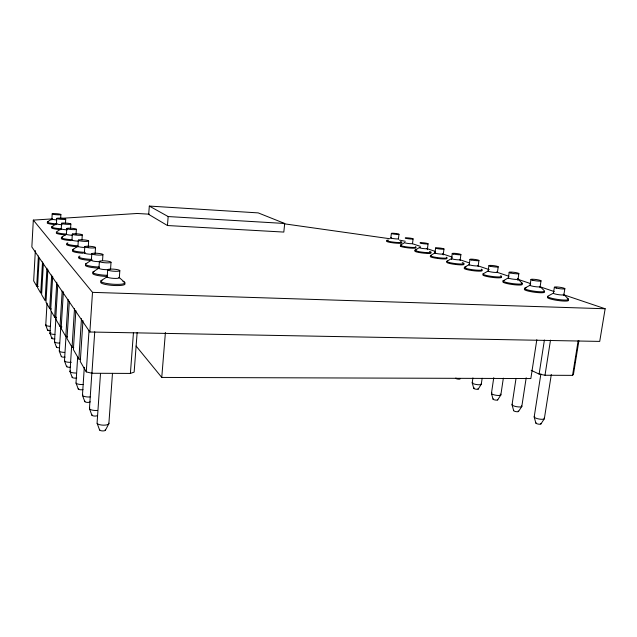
<?xml version="1.0" encoding="UTF-8"?>
<svg xmlns="http://www.w3.org/2000/svg" width="637" height="637" viewBox="0 0 637 637"><rect width="100%" height="100%" fill="white"/><g stroke="black" fill="none" stroke-linecap="round" stroke-linejoin="round"><path stroke-width="0.96" d="M52.123 218.905L33.315 220.107L31.85 246.965L89.865 332.004L599.72 341.408L605.15 308.754L563.665 294.756M35.338 250.588L33.665 280.901L36.723 286.18L38.284 286.499M36.723 286.18L38.403 256.002M39.152 258.152L37.503 287.542L40.76 293.171L42.528 261.911M43.388 263.169L41.604 294.628L45.084 300.64L46.947 268.241M47.863 269.578L45.983 302.201L49.71 308.65L51.454 309.017M47.027 303.148L45.753 325.236L47.6 330.189M51.852 219.924L52.202 213.825M49.71 308.65L51.677 275.025M52.672 276.362L50.673 310.315L54.678 317.242L56.494 317.64M49.989 333.047L51.271 311.302M56.39 224.32L56.741 218.387M54.678 317.242L56.765 282.223M60.65 218.563L60.889 214.597A4.395 0.518 4.3 0 0 54.862 213.61A4.395 0.518 4.3 0 0 53.89 214.43A4.395 0.518 4.3 0 0 60.889 214.597M57.768 284.747L55.714 319.033L60.029 326.494L61.916 326.916M54.503 341.647L55.976 316.979M61.232 229.185L61.582 223.268M65.468 223.133L65.707 219.184A4.531 0.549 4.2 0 0 59.464 218.149A4.531 0.549 4.2 0 0 58.493 219.032A4.531 0.549 4.2 0 0 65.707 219.184M60.029 326.494L62.179 291.077M59.321 350.836L60.826 326.168M66.407 234.408L66.774 228.484M63.381 291.762L61.144 328.429L65.802 336.487L67.442 336.862M70.611 228.022L70.858 224.081A4.682 0.589 4.2 0 0 64.377 222.998A4.682 0.589 4.2 0 0 63.421 223.945A4.682 0.589 4.2 0 0 70.858 224.081M65.802 336.487L68.095 299.478M64.488 360.693L66.025 335.962M71.973 240.022L72.339 234.09M69.337 301.285L67.012 338.581L72.061 347.308L73.773 347.706M76.058 234.257L76.368 229.328A4.841 0.629 4.2 0 0 69.64 228.189A4.841 0.629 4.2 0 0 68.692 229.209A4.841 0.629 4.2 0 0 76.368 229.328M70.038 371.275L71.662 345.636M77.897 247.029L78.335 240.125M72.061 347.308L74.505 308.714M75.859 310.569L73.374 349.578L78.861 359.069L80.652 359.491M81.966 239.902L82.277 234.957A5.016 0.677 4.2 0 0 75.285 233.755A5.016 0.677 4.2 0 0 74.354 234.87A5.016 0.677 4.2 0 0 82.277 234.957M77.682 356.855L76.018 382.678A5.263 1.465 2.7 0 0 78.128 384.111A5.263 1.465 2.7 0 0 83.367 384.501M84.347 253.582L84.801 246.63M78.861 359.069L81.472 318.651M82.945 320.69L80.286 361.537L86.274 371.889L91.927 373.258L130.394 373.425L134.144 372.119L137.146 332.538M88.256 246.973L88.647 241.017A5.2 0.733 4.2 0 0 81.361 239.751A5.2 0.733 4.2 0 0 80.453 240.953A5.2 0.733 4.2 0 0 88.647 241.017M82.476 394.988L84.299 367.318M91.346 260.597L91.8 253.677M86.274 371.889L89.021 330.507M89.865 332.004L92.5 292.359L33.315 220.107M95.12 253.51L95.518 247.554A5.399 0.796 4.2 0 0 87.914 246.216A5.399 0.796 4.2 0 0 87.03 247.522A5.399 0.796 4.2 0 0 95.518 247.554M89.475 408.341L91.871 372.82M98.934 268.241L99.404 261.329M91.927 373.258L94.73 331.766M102.549 260.557L102.947 254.633A5.614 0.86 4.2 0 0 95.009 253.208A5.614 0.86 4.2 0 0 94.157 254.641A5.614 0.86 4.2 0 0 102.947 254.633M100.503 373.433L97.087 422.849A5.924 1.879 2.7 0 0 103.234 425.166A5.924 1.879 2.7 0 0 108.8 423.191M107.143 277.581L107.693 269.674M110.543 269.268L111.029 262.325A5.844 0.94 4.2 0 0 102.708 260.804A5.844 0.94 4.2 0 0 101.904 262.372A5.844 0.94 4.2 0 0 111.029 262.325M112.478 373.346L108.871 423.685L105.455 430.166M119.334 277.605L119.828 270.701A6.099 1.027 4.2 0 0 111.093 269.077A6.099 1.027 4.2 0 0 110.344 270.805A6.099 1.027 4.2 0 0 119.828 270.701M130.394 373.425L133.467 332.49M149.321 206.07L148.684 214.398L167.451 225.53L283.815 232.075L284.699 223.476L258.208 212.893L149.321 206.07L168.168 216.556L284.699 223.476M167.451 225.53L168.168 216.556M536.824 339.704L530.844 378.553L161.758 377.43L165.413 332.482M390.776 238.294L391.381 233.381M398.372 239.201L398.985 234.281A3.838 0.414 6.5 0 0 393.467 233.269A3.838 0.414 6.5 0 0 393.093 233.946A3.838 0.414 6.5 0 0 398.985 234.281M412.489 243.812L413.11 238.907A3.949 0.43 6.6 0 0 407.369 237.848A3.949 0.43 6.6 0 0 407.083 238.572A3.949 0.43 6.6 0 0 413.11 238.907M427.323 249.696L428.088 243.812A4.085 0.462 6.7 0 0 422.108 242.697A4.085 0.462 6.7 0 0 421.909 243.477A4.085 0.462 6.7 0 0 428.088 243.812M434.967 252.921L435.62 248.016M443.209 254.911L443.989 249.019M451.45 259.418L452.246 253.518M460.105 260.469L460.917 254.561M469.158 265.255L469.979 259.378M478.132 266.354L478.96 260.469M472.917 377.908L472.216 382.829L473.745 388.315M488.069 271.553L488.913 265.645M481.301 384.127L482.145 378.259M497.386 272.652L498.23 266.784M493.755 377.677L491.446 393.427L493.014 399.096M508.326 278.258L509.186 272.349M500.873 394.781L503.341 378.155M517.857 280.384L518.868 273.544M516.034 378.362L512.044 404.782L513.661 410.642M530.064 285.424L530.955 279.555M521.846 406.199L526.194 377.789M539.977 287.653L541.028 280.798M578.906 340.644L573.459 374.253L572.552 375.368L545.001 375.249L539.117 374.086L544.412 339.999M540.909 373.752L534.18 416.98L535.836 423.048M553.449 293.195L554.365 287.295M545.001 375.249L550.503 340.11M544.38 418.469L551.308 374.532M563.785 295.441L564.868 288.601M572.552 375.368L578.181 340.628M478.22 389.103L481.174 384.39M497.664 399.925L500.762 395.067M518.502 411.518L521.759 406.51M540.893 423.971L544.309 418.812M47.576 221.835L52.011 218.873M51.947 226.661L56.534 223.595M61.614 237.314L66.535 234.042A4.841 0.661 4.1 0 0 67.888 234.774A4.841 0.661 4.1 0 0 72.602 235.268M72.753 249.593L78.056 246.081A5.192 0.764 4.1 0 0 79.569 246.925A5.192 0.764 4.1 0 0 84.641 247.451M85.724 263.885L91.473 260.103M93.042 271.951L99.046 268.018A5.837 0.979 4.1 0 0 102.836 269.411A5.837 0.979 4.1 0 0 109.97 269.419M101.02 280.742L107.303 276.641A6.091 1.067 4.1 0 0 113.657 278.369A6.091 1.067 4.1 0 0 119 277.326L124.366 282.087M400.49 245.126L404.734 242.554A3.949 0.454 6.6 0 0 408.468 243.509A3.949 0.454 6.6 0 0 412.505 243.469M415.021 250.19L419.417 247.554A4.077 0.478 6.7 0 0 423.868 248.621A4.077 0.478 6.7 0 0 427.188 248.35M430.453 255.572L435.007 252.865M446.863 261.297L451.593 258.511M464.349 267.397L469.278 264.53M483.029 273.91L488.165 270.964A4.698 0.605 7.4 0 0 493.627 272.317A4.698 0.605 7.4 0 0 497.003 271.88M503.023 280.885L508.382 277.843M524.96 288.067L530.31 285.081A5.088 0.693 7.8 0 0 534.897 286.618A5.088 0.693 7.8 0 0 540.033 286.451L544.364 290.814A10.176 1.425 7.9 0 1 532.811 290.99A10.176 1.425 7.9 0 1 526.082 287.884M60.045 218.403L137.266 213.475L149.185 214.183M92.5 292.359L605.15 308.754M283.991 223.77L389.693 238.716M399.487 240.101L405.283 241.288M412.824 243.836L420.372 246.384M426.965 248.613L435.453 251.472M442.994 254.02L452.421 257.205M459.962 259.745L469.389 262.93M477.877 265.796L489.192 269.61M496.733 272.158L508.987 276.299M517.475 279.157L530.669 283.616M540.096 286.801L554.238 291.571M531.17 370.288L539.117 374.086M517.953 279.014L522.149 283.226M563.793 294.461L568.276 298.984M136.111 346.066L161.758 377.43M49.981 333.31L51.884 338.406M70.054 371.626L72.196 377.407M64.496 361.02L66.574 366.609M59.321 351.146L61.335 356.561M54.495 341.926L56.454 347.181M89.522 408.787L91.887 415.205M82.507 395.41L84.801 401.597M76.042 383.06L78.255 389.032M97.142 423.342L99.595 430.007M400.482 241.542A7.66 0.876 6.5 0 1 399.136 242.57A7.66 0.876 6.5 0 1 388.849 241.359A7.66 0.876 6.5 0 1 388.474 240.125M398.42 238.724A3.83 0.43 6.5 0 1 393.953 238.684A3.83 0.43 6.5 0 1 391.19 237.76M401.74 242.872A7.652 0.884 6.5 0 1 393.801 242.944A7.652 0.884 6.5 0 1 386.691 241.089M415.539 246.678A7.891 0.924 6.6 0 1 407.951 247.068A7.891 0.924 6.6 0 1 401.103 244.958M415.443 247.443A7.891 0.932 6.6 0 1 407.855 247.849A7.891 0.932 6.6 0 1 401.007 245.731M429.497 251.448A8.146 0.979 6.8 0 1 428.382 252.65A8.146 0.979 6.8 0 1 417.418 251.336A8.146 0.979 6.8 0 1 416.717 249.927M419.711 247.467A4.077 0.478 6.7 0 1 420.261 247.427M430.429 252.586A8.146 0.987 6.8 0 1 423.804 253.168A8.146 0.987 6.8 0 1 414.918 250.986M446.441 257.229A8.424 1.035 6.9 0 1 438.694 257.754A8.424 1.035 6.9 0 1 431.042 255.381M443.018 253.693A4.212 0.51 6.9 0 1 439.14 253.932A4.212 0.51 6.9 0 1 435.302 252.77M446.903 258.375A8.424 1.043 6.9 0 1 437.492 258.439A8.424 1.043 6.9 0 1 430.931 256.193M462.207 262.611A8.719 1.107 7.1 0 1 461.905 264.013A8.719 1.107 7.1 0 1 450.861 262.866A8.719 1.107 7.1 0 1 447.437 261.082M459.866 259.363A4.363 0.541 7 0 1 455.949 259.649A4.363 0.541 7 0 1 451.88 258.407M463.258 263.845A8.719 1.107 7.1 0 1 455.431 264.459A8.719 1.107 7.1 0 1 447.325 261.926M481.413 269.164A9.037 1.17 7.2 0 1 478.323 270.247A9.037 1.17 7.2 0 1 466.825 268.655A9.037 1.17 7.2 0 1 466.029 267.038M478.164 265.605A4.523 0.573 7.2 0 1 473.283 265.661A4.523 0.573 7.2 0 1 469.549 264.419M481.978 270.414A9.037 1.178 7.3 0 1 472.232 270.582A9.037 1.178 7.3 0 1 464.787 268.034M500.682 275.741A9.38 1.25 7.4 0 1 492.743 276.53A9.38 1.25 7.4 0 1 483.563 273.663M501.311 277.047A9.38 1.258 7.4 0 1 492.608 277.437A9.38 1.258 7.4 0 1 482.902 274.81M521.313 282.788A9.762 1.33 7.6 0 1 518.438 284.094A9.762 1.33 7.6 0 1 505.985 282.342A9.762 1.33 7.6 0 1 504.663 280.447M517.539 278.799A4.881 0.653 7.6 0 1 513.533 279.221A4.881 0.653 7.6 0 1 508.629 277.708M522.006 284.158A9.762 1.338 7.7 0 1 511.925 284.452A9.762 1.338 7.7 0 1 503.397 281.538M544.221 291.778A10.168 1.433 7.9 0 1 535.279 292.335A10.168 1.433 7.9 0 1 524.339 289.325M567.256 298.474A10.63 1.521 8.1 0 1 559.23 299.629A10.63 1.521 8.1 0 1 548.003 296.086L553.633 293.02A5.319 0.741 8.1 0 0 559.262 294.764A5.319 0.741 8.1 0 0 563.283 294.206M568.116 299.987A10.622 1.537 8.2 0 1 557.701 300.457A10.622 1.537 8.2 0 1 547.852 297.081M122.941 281.482A12.175 2.19 4.1 0 1 121.333 284.19A12.175 2.19 4.1 0 1 105.686 283.282A12.175 2.19 4.1 0 1 102.071 280.28M124.279 283.258A12.175 2.206 4.1 0 1 113.617 285.464A12.175 2.206 4.1 0 1 100.941 281.928M107.406 275.319A11.673 1.999 4.1 0 1 95.343 273.799A11.673 1.999 4.1 0 1 94.069 271.529M110.559 268.965A5.837 0.979 4.1 0 1 110.456 269.212M107.327 276.458A11.665 2.015 4.1 0 1 92.97 273.082M99.173 267.014A11.203 1.839 4.1 0 1 87.787 265.565A11.203 1.839 4.1 0 1 86.728 263.503M99.993 261.648A5.606 0.9 4.1 0 1 93.185 261.082A5.606 0.9 4.1 0 1 91.967 259.92M99.101 268.113A11.203 1.847 4.1 0 1 85.653 264.976M91.824 259.386A10.781 1.696 4.1 0 1 80.907 258.001A10.781 1.696 4.1 0 1 79.967 256.106M91.378 254.274A5.391 0.828 4.1 0 1 85.621 253.614A5.391 0.828 4.1 0 1 84.984 252.65M94.865 253.478A5.391 0.828 4.1 0 1 95.001 253.916M91.76 260.445A10.773 1.704 4.1 0 1 78.916 257.499M85.047 252.34A10.383 1.569 4.1 0 1 74.553 251.026A10.383 1.569 4.1 0 1 73.717 249.274M83.168 253.271A10.375 1.577 4.1 0 1 72.69 250.596M77.013 245.731A10.009 1.449 4.1 0 1 68.175 244.417A10.009 1.449 4.1 0 1 67.92 242.936M78.399 241.136A5.008 0.709 4.1 0 1 73.518 240.627A5.008 0.709 4.1 0 1 72.085 239.846M76.958 246.71A10.009 1.457 4.1 0 1 66.917 244.194M71.24 239.671A9.666 1.346 4.1 0 1 62.729 238.421A9.666 1.346 4.1 0 1 62.537 237.052M71.185 240.619A9.666 1.354 4.1 0 1 61.558 238.254M65.866 234.026A9.348 1.258 4.1 0 1 56.613 231.804L61.359 228.643A4.682 0.613 4.2 0 0 62.657 229.328A4.682 0.613 4.2 0 0 67.196 229.798M65.81 234.942A9.348 1.266 4.1 0 1 56.566 232.712M60.849 228.763A9.053 1.17 4.1 0 1 52.927 227.624A9.053 1.17 4.1 0 1 52.831 226.438M62.155 224.694A4.531 0.573 4.2 0 1 57.37 224.152A4.531 0.573 4.2 0 1 56.972 223.491M60.794 229.646A9.045 1.178 4.1 0 1 51.9 227.536M56.152 223.834A8.767 1.099 4.1 0 1 48.5 222.743A8.767 1.099 4.1 0 1 48.444 221.636M56.303 219.853A4.387 0.533 4.2 0 1 52.481 219.311A4.387 0.533 4.2 0 1 52.441 218.77M56.104 224.694A8.767 1.107 4.1 0 1 47.528 222.687M59.599 347.762A2.285 0.557 2.8 0 1 57.107 347.531A2.285 0.557 2.8 0 1 56.613 346.902M59.639 343.112A4.578 1.091 2.8 0 1 55.403 342.499A4.578 1.091 2.8 0 1 54.814 341.384M76.735 377.916A2.532 0.693 2.7 0 1 73.47 377.964A2.532 0.693 2.7 0 1 72.347 377.056M75.819 373.035A5.072 1.354 2.7 0 1 71.097 372.327A5.072 1.354 2.7 0 1 70.365 370.949M82.969 389.565A2.628 0.748 2.7 0 1 79.299 389.565A2.628 0.748 2.7 0 1 78.741 388.498M50.538 330.714A2.15 0.486 2.8 0 1 48.022 330.444A2.15 0.486 2.8 0 1 48.038 329.847M50.546 326.303A4.3 0.956 2.9 0 1 46.589 325.738A4.3 0.956 2.9 0 1 46.071 324.759M90.199 401.78A2.731 0.804 2.7 0 1 86.863 402.345A2.731 0.804 2.7 0 1 84.944 401.183M90.151 396.939A5.462 1.585 2.7 0 1 84.148 396.381A5.462 1.585 2.7 0 1 82.81 394.606M97.509 415.38A2.835 0.876 2.7 0 1 94.053 416.009A2.835 0.876 2.7 0 1 92.031 414.759M97.501 410.419A5.685 1.72 2.7 0 1 91.25 409.846A5.685 1.72 2.7 0 1 89.817 407.911M65.125 357.118A2.365 0.597 2.7 0 1 62.251 356.999A2.365 0.597 2.7 0 1 61.494 356.258M64.656 352.396A4.73 1.17 2.8 0 1 60.268 351.751A4.73 1.17 2.8 0 1 59.639 350.557M105.185 429.672A2.954 0.956 2.7 0 1 102.637 430.923A2.954 0.956 2.7 0 1 99.738 429.521M54.917 338.964A2.214 0.518 2.8 0 1 52.162 338.613A2.214 0.518 2.8 0 1 52.744 337.968M54.949 334.433A4.435 1.019 2.9 0 1 50.53 333.716A4.435 1.019 2.9 0 1 50.88 332.602M70.5 367.199A2.444 0.637 2.7 0 1 67.283 367.008A2.444 0.637 2.7 0 1 67.044 366.156M71.272 362.31A4.897 1.258 2.8 0 1 65.914 361.808A4.897 1.258 2.8 0 1 64.815 360.383M459.452 378.394A2.214 0.518 8.6 0 1 459.588 379.126A2.214 0.518 8.6 0 1 456.657 378.8A2.214 0.518 8.6 0 1 456.02 378.012M477.957 388.642A2.293 0.557 8.9 0 1 477.352 389.295A2.293 0.557 8.9 0 1 474.302 388.761A2.293 0.557 8.9 0 1 474.382 388.013M481.118 383.816A4.594 1.083 8.8 0 1 476.253 384.501A4.594 1.083 8.8 0 1 472.789 382.367M497.362 399.423A2.389 0.589 9.3 0 1 496.948 400.124A2.389 0.589 9.3 0 1 493.922 399.686A2.389 0.589 9.3 0 1 493.293 398.842M500.141 394.088A4.777 1.155 9.2 0 1 499.328 395.458A4.777 1.155 9.2 0 1 493.261 394.59A4.777 1.155 9.2 0 1 491.995 392.925M518.152 410.984A2.484 0.629 9.7 0 1 516.559 411.701A2.484 0.629 9.7 0 1 513.709 410.491M521.599 405.841A4.977 1.234 9.7 0 1 516.591 406.685A4.977 1.234 9.7 0 1 512.57 404.232M540.487 423.39A2.596 0.669 10.2 0 1 540.168 424.21A2.596 0.669 10.2 0 1 536.895 423.732A2.596 0.669 10.2 0 1 536.075 422.745M544.094 418.079A5.192 1.322 10.1 0 1 539.013 419.019A5.192 1.322 10.1 0 1 534.674 416.383M471.356 259.944A4.523 0.549 7.1 0 0 478.825 260.597A4.523 0.549 7.1 0 0 473.211 259.243A4.523 0.549 7.1 0 0 471.356 259.944M490.41 266.25A4.698 0.589 7.3 0 0 498.118 266.919A4.698 0.589 7.3 0 0 492.194 265.478A4.698 0.589 7.3 0 0 490.41 266.25M510.81 273.002A4.889 0.621 7.5 0 0 518.781 273.695A4.889 0.621 7.5 0 0 512.506 272.15A4.889 0.621 7.5 0 0 510.81 273.002M532.715 280.256A5.096 0.669 7.7 0 0 540.956 280.965A5.096 0.669 7.7 0 0 534.3 279.317A5.096 0.669 7.7 0 0 532.715 280.256M436.807 248.51A4.22 0.486 6.8 0 0 443.838 249.131A4.22 0.486 6.8 0 0 438.774 247.92A4.22 0.486 6.8 0 0 436.807 248.51M556.292 288.059A5.327 0.717 8 0 0 564.828 288.784A5.327 0.717 8 0 0 557.749 287.024A5.327 0.717 8 0 0 556.292 288.059M453.528 254.044A4.363 0.518 7 0 0 460.774 254.681A4.363 0.518 7 0 0 455.447 253.399A4.363 0.518 7 0 0 453.528 254.044"/></g></svg>
